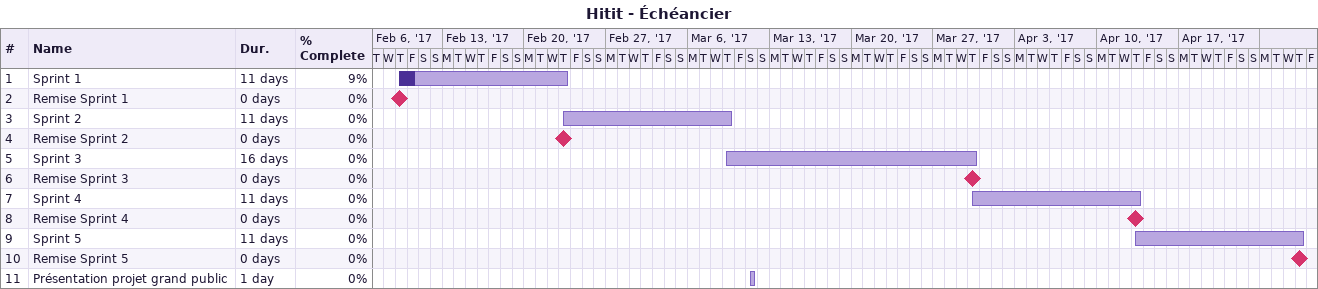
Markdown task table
Hitit - Échéancier

| ID | Task | Duration | Start | Finish | % complete |
|---|---|---|---|---|---|
| 1 | Sprint 1 | 11d | 2017-02-09 | 2017-02-23 | 9 |
| 2 | Remise Sprint 1 | 0d | 2017-02-09 | 2017-02-09 | 0 |
| 3 | Sprint 2 | 11d | 2017-02-23 | 2017-03-09 | 0 |
| 4 | Remise Sprint 2 | 0d | 2017-02-23 | 2017-02-23 | 0 |
| 5 | Sprint 3 | 16d | 2017-03-09 | 2017-03-30 | 0 |
| 6 | Remise Sprint 3 | 0d | 2017-03-30 | 2017-03-30 | 0 |
| 7 | Sprint 4 | 11d | 2017-03-30 | 2017-04-13 | 0 |
| 8 | Remise Sprint 4 | 0d | 2017-04-13 | 2017-04-13 | 0 |
| 9 | Sprint 5 | 11d | 2017-04-13 | 2017-04-27 | 0 |
| 10 | Remise Sprint 5 | 0d | 2017-04-27 | 2017-04-27 | 0 |
| 11 | Présentation projet grand public | 1d | 2017-03-11 | 2017-03-11 | 0 |
